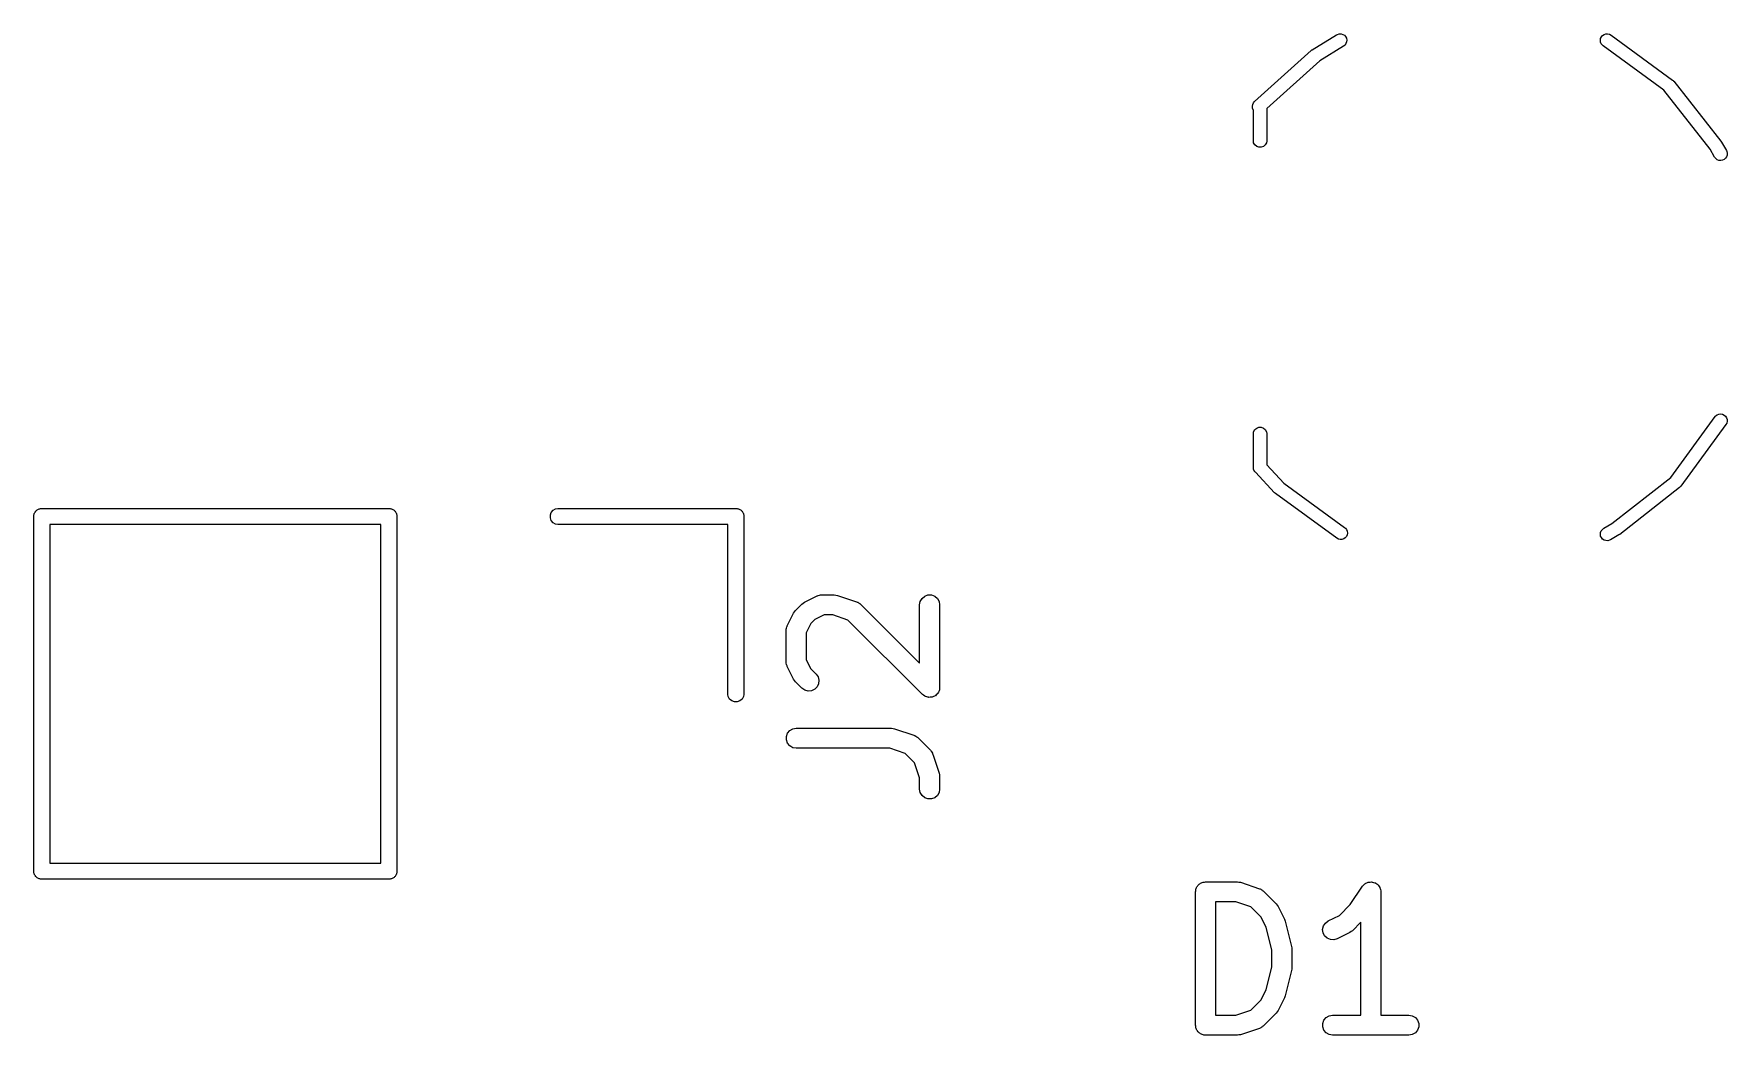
# Model space of a CAD drawing. Extents: x 114.5 to 183.6, y -134.3 to -97.2.
# Drawn here: x 116.21 to 128.9, y -114.57 to -107.07 of the extents above; entities that cross this region are included whole.
import ezdxf

# ---------------------------------------------------------------- set-up
doc = ezdxf.new("R2010")
doc.units = 0
doc.header["$MEASUREMENT"] = 0
doc.layers.add('BLACK', color=7, linetype='CONTINUOUS')

msp = doc.modelspace()

# ---------------------------------------------------------------- linework, layer by layer
at = {"layer": 'BLACK', "linetype": 'CONTINUOUS'}
for p, q in [((125.791, -107.185), (125.974, -107.073)), ((125.974, -107.073), (125.981, -107.07)), ((125.981, -107.07), (125.994, -107.066)), ((125.994, -107.066), (126.007, -107.067)), ((126.007, -107.067), (126.02, -107.07)), ((126.02, -107.07), (126.032, -107.077)), ((126.032, -107.077), (126.041, -107.087)), ((127.958, -107.089), (127.967, -107.079)), ((127.967, -107.079), (127.978, -107.071)), ((127.978, -107.071), (127.991, -107.067)), ((127.991, -107.067), (128.004, -107.066)), ((128.004, -107.066), (128.018, -107.069)), ((128.018, -107.069), (128.03, -107.076)), ((128.03, -107.076), (128.49, -107.413)), ((125.359, -107.573), (125.783, -107.19)), ((125.783, -107.19), (125.789, -107.186)), ((125.789, -107.186), (125.79, -107.186)), ((125.79, -107.186), (125.791, -107.185)), ((126.026, -107.159), (125.847, -107.268)), ((126.037, -107.15), (126.026, -107.159)), ((126.044, -107.139), (126.037, -107.15)), ((126.041, -107.087), (126.047, -107.099)), ((126.049, -107.126), (126.044, -107.139)), ((126.047, -107.099), (126.05, -107.113)), ((126.05, -107.113), (126.049, -107.126)), ((127.95, -107.115), (127.952, -107.101)), ((127.952, -107.128), (127.95, -107.115)), ((127.952, -107.101), (127.958, -107.089)), ((127.957, -107.141), (127.952, -107.128)), ((127.965, -107.152), (127.957, -107.141)), ((127.97, -107.156), (127.965, -107.152)), ((128.426, -107.489), (127.97, -107.156)), ((125.847, -107.268), (125.45, -107.626)), ((128.49, -107.413), (128.496, -107.417)), ((128.496, -107.417), (128.498, -107.42)), ((128.498, -107.42), (128.5, -107.422)), ((128.5, -107.422), (128.853, -107.871)), ((125.345, -107.595), (125.35, -107.583)), ((125.35, -107.583), (125.359, -107.573)), ((128.772, -107.93), (128.426, -107.489)), ((125.343, -107.609), (125.345, -107.595)), ((125.344, -107.622), (125.343, -107.609)), ((125.349, -107.635), (125.344, -107.622)), ((125.35, -107.636), (125.349, -107.635)), ((125.35, -107.87), (125.35, -107.636)), ((125.45, -107.626), (125.45, -107.87)), ((125.352, -107.883), (125.35, -107.87)), ((125.361, -107.899), (125.352, -107.883)), ((125.375, -107.91), (125.361, -107.899)), ((125.391, -107.916), (125.375, -107.91)), ((125.409, -107.916), (125.391, -107.916)), ((125.425, -107.91), (125.409, -107.916)), ((125.439, -107.899), (125.425, -107.91)), ((125.448, -107.883), (125.439, -107.899)), ((125.45, -107.87), (125.448, -107.883)), ((128.806, -107.991), (128.772, -107.93)), ((128.853, -107.871), (128.857, -107.877)), ((128.857, -107.877), (128.857, -107.877)), ((128.857, -107.877), (128.857, -107.877)), ((128.857, -107.877), (128.894, -107.941)), ((128.894, -107.941), (128.897, -107.948)), ((128.897, -107.948), (128.9, -107.961)), ((128.9, -107.961), (128.899, -107.975)), ((128.815, -108.001), (128.806, -107.991)), ((128.825, -108.01), (128.815, -108.001)), ((128.838, -108.015), (128.825, -108.01)), ((128.852, -108.016), (128.838, -108.015)), ((128.865, -108.014), (128.852, -108.016)), ((128.877, -108.008), (128.865, -108.014)), ((128.888, -107.999), (128.877, -108.008)), ((128.895, -107.988), (128.888, -107.999)), ((128.899, -107.975), (128.895, -107.988)), ((128.477, -110.392), (128.81, -109.936)), ((128.89, -109.996), (128.553, -110.456)), ((128.81, -109.936), (128.814, -109.931)), ((128.814, -109.931), (128.825, -109.923)), ((128.825, -109.923), (128.838, -109.918)), ((128.838, -109.918), (128.851, -109.916)), ((128.851, -109.916), (128.865, -109.918)), ((128.865, -109.918), (128.877, -109.924)), ((128.877, -109.924), (128.887, -109.933)), ((128.887, -109.933), (128.895, -109.944)), ((128.897, -109.984), (128.89, -109.996)), ((128.895, -109.944), (128.899, -109.957)), ((128.9, -109.97), (128.897, -109.984)), ((128.899, -109.957), (128.9, -109.97)), ((125.35, -110.062), (125.352, -110.049)), ((125.35, -110.32), (125.35, -110.062)), ((125.352, -110.049), (125.361, -110.033)), ((125.361, -110.033), (125.375, -110.022)), ((125.375, -110.022), (125.391, -110.016)), ((125.391, -110.016), (125.409, -110.016)), ((125.409, -110.016), (125.425, -110.022)), ((125.425, -110.022), (125.439, -110.033)), ((125.439, -110.033), (125.448, -110.049)), ((125.448, -110.049), (125.45, -110.062)), ((125.45, -110.062), (125.45, -110.296)), ((125.352, -110.333), (125.35, -110.32)), ((125.361, -110.349), (125.352, -110.333)), ((125.366, -110.352), (125.361, -110.349)), ((125.509, -110.506), (125.366, -110.352)), ((125.45, -110.296), (125.579, -110.434)), ((125.51, -110.507), (125.509, -110.506)), ((125.511, -110.508), (125.51, -110.507)), ((125.516, -110.512), (125.511, -110.508)), ((125.975, -110.848), (125.516, -110.512)), ((125.579, -110.434), (126.034, -110.767)), ((128.036, -110.738), (128.477, -110.392)), ((128.544, -110.466), (128.095, -110.819)), ((128.546, -110.464), (128.544, -110.466)), ((128.549, -110.462), (128.546, -110.464)), ((128.553, -110.456), (128.549, -110.462)), ((116.229, -110.641), (116.233, -110.637)), ((116.233, -110.637), (116.237, -110.635)), ((116.237, -110.635), (116.242, -110.631)), ((116.242, -110.631), (116.247, -110.629)), ((116.247, -110.629), (116.251, -110.627)), ((116.251, -110.627), (116.256, -110.626)), ((116.256, -110.626), (116.261, -110.624)), ((116.261, -110.624), (116.267, -110.624)), ((116.267, -110.624), (116.267, -110.624)), ((116.267, -110.624), (118.877, -110.624)), ((118.877, -110.624), (118.883, -110.624)), ((118.877, -110.624), (118.877, -110.624)), ((118.883, -110.624), (118.888, -110.626)), ((118.888, -110.626), (118.893, -110.627)), ((118.893, -110.627), (118.897, -110.629)), ((118.897, -110.629), (118.902, -110.631)), ((118.902, -110.631), (118.907, -110.635)), ((118.907, -110.635), (118.911, -110.637)), ((118.911, -110.637), (118.915, -110.641)), ((120.089, -110.654), (120.103, -110.637)), ((120.103, -110.637), (120.121, -110.627)), ((120.121, -110.627), (120.137, -110.624)), ((120.137, -110.624), (121.477, -110.624)), ((121.477, -110.624), (121.483, -110.624)), ((121.477, -110.624), (121.477, -110.624)), ((121.483, -110.624), (121.488, -110.626)), ((121.488, -110.626), (121.493, -110.627)), ((121.493, -110.627), (121.497, -110.629)), ((121.497, -110.629), (121.502, -110.631)), ((121.502, -110.631), (121.507, -110.635)), ((121.507, -110.635), (121.511, -110.637)), ((121.511, -110.637), (121.515, -110.641)), ((116.212, -110.673), (116.214, -110.668)), ((116.212, -110.679), (116.212, -110.673)), ((116.212, -113.333), (116.212, -110.679)), ((116.212, -110.679), (116.212, -110.679)), ((116.214, -110.668), (116.215, -110.663)), ((116.215, -110.663), (116.217, -110.659)), ((116.217, -110.659), (116.219, -110.654)), ((116.219, -110.654), (116.223, -110.649)), ((116.223, -110.649), (116.225, -110.645)), ((116.225, -110.645), (116.229, -110.641)), ((116.332, -110.744), (116.332, -113.284)), ((118.812, -110.744), (116.332, -110.744)), ((118.812, -113.284), (118.812, -110.744)), ((118.915, -110.641), (118.919, -110.645)), ((118.919, -110.645), (118.921, -110.649)), ((118.921, -110.649), (118.925, -110.654)), ((118.925, -110.654), (118.927, -110.659)), ((118.927, -110.659), (118.929, -110.663)), ((118.929, -110.663), (118.93, -110.668)), ((118.93, -110.668), (118.932, -110.673)), ((118.932, -110.673), (118.932, -110.679)), ((118.932, -110.679), (118.932, -110.679)), ((118.932, -110.679), (118.932, -113.349)), ((120.082, -110.673), (120.089, -110.654)), ((120.082, -110.695), (120.082, -110.673)), ((120.089, -110.714), (120.082, -110.695)), ((120.103, -110.731), (120.089, -110.714)), ((120.121, -110.741), (120.103, -110.731)), ((120.137, -110.744), (120.121, -110.741)), ((121.412, -110.744), (120.137, -110.744)), ((121.412, -112.019), (121.412, -110.744)), ((121.515, -110.641), (121.519, -110.645)), ((121.519, -110.645), (121.521, -110.649)), ((121.521, -110.649), (121.525, -110.654)), ((121.525, -110.654), (121.527, -110.659)), ((121.527, -110.659), (121.529, -110.663)), ((121.529, -110.663), (121.53, -110.668)), ((121.53, -110.668), (121.532, -110.673)), ((121.532, -110.673), (121.532, -110.679)), ((121.532, -110.679), (121.532, -110.679)), ((121.532, -110.679), (121.532, -112.019)), ((127.975, -110.772), (128.036, -110.738)), ((125.987, -110.854), (125.975, -110.848)), ((126, -110.857), (125.987, -110.854)), ((126.014, -110.857), (126, -110.857)), ((126.027, -110.852), (126.014, -110.857)), ((126.038, -110.845), (126.027, -110.852)), ((126.034, -110.767), (126.04, -110.772)), ((126.047, -110.835), (126.038, -110.845)), ((126.04, -110.772), (126.048, -110.783)), ((126.052, -110.822), (126.047, -110.835)), ((126.048, -110.783), (126.053, -110.795)), ((126.055, -110.809), (126.052, -110.822)), ((126.053, -110.795), (126.055, -110.809)), ((127.95, -110.818), (127.951, -110.804)), ((127.952, -110.831), (127.95, -110.818)), ((127.951, -110.804), (127.956, -110.791)), ((127.958, -110.843), (127.952, -110.831)), ((127.956, -110.791), (127.965, -110.781)), ((127.967, -110.854), (127.958, -110.843)), ((127.965, -110.781), (127.975, -110.772)), ((127.978, -110.861), (127.967, -110.854)), ((127.991, -110.865), (127.978, -110.861)), ((128.005, -110.866), (127.991, -110.865)), ((128.018, -110.863), (128.005, -110.866)), ((128.025, -110.86), (128.018, -110.863)), ((128.089, -110.823), (128.025, -110.86)), ((128.095, -110.819), (128.089, -110.823)), ((128.089, -110.823), (128.089, -110.823)), ((128.089, -110.823), (128.089, -110.823)), ((122.098, -111.275), (122.106, -111.273)), ((122.106, -111.273), (122.111, -111.273)), ((122.111, -111.273), (122.115, -111.272)), ((122.115, -111.272), (122.21, -111.272)), ((122.21, -111.272), (122.222, -111.274)), ((122.887, -111.282), (122.911, -111.273)), ((122.911, -111.273), (122.937, -111.273)), ((122.937, -111.273), (122.962, -111.282)), ((121.905, -111.409), (121.912, -111.399)), ((121.912, -111.399), (121.919, -111.39)), ((121.919, -111.39), (121.967, -111.342)), ((121.967, -111.342), (121.976, -111.335)), ((121.976, -111.335), (121.986, -111.328)), ((121.986, -111.328), (122.081, -111.28)), ((122.081, -111.28), (122.085, -111.279)), ((122.085, -111.279), (122.089, -111.277)), ((122.089, -111.277), (122.098, -111.275)), ((122.222, -111.274), (122.234, -111.276)), ((122.234, -111.276), (122.377, -111.324)), ((122.377, -111.324), (122.38, -111.326)), ((122.38, -111.326), (122.385, -111.327)), ((122.385, -111.327), (122.392, -111.332)), ((122.392, -111.332), (122.4, -111.336)), ((122.4, -111.336), (122.402, -111.339)), ((122.402, -111.339), (122.406, -111.342)), ((122.406, -111.342), (122.849, -111.785)), ((122.849, -111.347), (122.854, -111.322)), ((122.849, -111.785), (122.849, -111.347)), ((122.854, -111.322), (122.867, -111.299)), ((122.867, -111.299), (122.887, -111.282)), ((122.962, -111.282), (122.982, -111.299)), ((122.982, -111.299), (122.995, -111.322)), ((122.995, -111.322), (122.999, -111.347)), ((122.999, -111.347), (122.999, -111.966)), ((121.85, -111.529), (121.852, -111.521)), ((121.852, -111.521), (121.854, -111.512)), ((121.854, -111.512), (121.856, -111.508)), ((121.856, -111.508), (121.857, -111.504)), ((121.857, -111.504), (121.905, -111.409)), ((122.034, -111.487), (121.999, -111.556)), ((122.064, -111.457), (122.034, -111.487)), ((122.133, -111.422), (122.064, -111.457)), ((122.198, -111.422), (122.133, -111.422)), ((122.312, -111.461), (122.198, -111.422)), ((122.871, -112.019), (122.312, -111.461)), ((121.849, -111.538), (121.85, -111.534)), ((121.849, -111.776), (121.849, -111.538)), ((121.85, -111.534), (121.85, -111.529)), ((121.999, -111.556), (121.999, -111.758)), ((121.85, -111.78), (121.849, -111.776)), ((121.85, -111.784), (121.85, -111.78)), ((121.999, -111.758), (122.034, -111.827)), ((121.852, -111.793), (121.85, -111.784)), ((121.854, -111.802), (121.852, -111.793)), ((121.856, -111.805), (121.854, -111.802)), ((121.857, -111.809), (121.856, -111.805)), ((121.905, -111.905), (121.857, -111.809)), ((121.912, -111.914), (121.905, -111.905)), ((122.034, -111.827), (122.073, -111.866)), ((122.073, -111.866), (122.088, -111.887)), ((122.088, -111.887), (122.094, -111.912)), ((121.415, -112.035), (121.412, -112.019)), ((121.425, -112.053), (121.415, -112.035)), ((121.529, -112.035), (121.519, -112.053)), ((121.532, -112.019), (121.529, -112.035)), ((121.919, -111.924), (121.912, -111.914)), ((121.967, -111.972), (121.919, -111.924)), ((121.988, -111.987), (121.967, -111.972)), ((122.013, -111.993), (121.988, -111.987)), ((122.039, -111.991), (122.013, -111.993)), ((122.063, -111.98), (122.039, -111.991)), ((122.081, -111.962), (122.063, -111.98)), ((122.092, -111.938), (122.081, -111.962)), ((122.094, -111.912), (122.092, -111.938)), ((122.879, -112.025), (122.871, -112.019)), ((122.887, -112.031), (122.879, -112.025)), ((122.89, -112.032), (122.887, -112.031)), ((122.893, -112.034), (122.89, -112.032)), ((122.902, -112.037), (122.893, -112.034)), ((122.953, -112.035), (122.944, -112.039)), ((122.962, -112.031), (122.953, -112.035)), ((122.964, -112.029), (122.962, -112.031)), ((122.967, -112.028), (122.964, -112.029)), ((122.974, -112.021), (122.967, -112.028)), ((122.982, -112.015), (122.974, -112.021)), ((122.983, -112.012), (122.982, -112.015)), ((122.986, -112.009), (122.983, -112.012)), ((122.99, -112.001), (122.986, -112.009)), ((122.995, -111.992), (122.99, -112.001)), ((122.997, -111.986), (122.995, -111.989)), ((122.995, -111.989), (122.995, -111.992)), ((122.998, -111.976), (122.997, -111.986)), ((122.999, -111.966), (122.998, -111.976)), ((121.442, -112.067), (121.425, -112.053)), ((121.461, -112.074), (121.442, -112.067)), ((121.483, -112.074), (121.461, -112.074)), ((121.502, -112.067), (121.483, -112.074)), ((121.519, -112.053), (121.502, -112.067)), ((122.911, -112.04), (122.902, -112.037)), ((122.915, -112.04), (122.911, -112.04)), ((122.918, -112.041), (122.915, -112.04)), ((122.928, -112.04), (122.918, -112.041)), ((122.937, -112.04), (122.928, -112.04)), ((122.941, -112.039), (122.937, -112.04)), ((122.944, -112.039), (122.941, -112.039)), ((121.876, -112.29), (121.899, -112.277)), ((121.899, -112.277), (121.924, -112.272)), ((121.924, -112.272), (122.639, -112.272)), ((122.639, -112.272), (122.651, -112.274)), ((122.651, -112.274), (122.662, -112.276)), ((122.662, -112.276), (122.805, -112.324)), ((121.851, -112.334), (121.859, -112.31)), ((121.851, -112.36), (121.851, -112.334)), ((121.859, -112.385), (121.851, -112.36)), ((121.859, -112.31), (121.876, -112.29)), ((121.876, -112.405), (121.859, -112.385)), ((121.899, -112.418), (121.876, -112.405)), ((122.805, -112.324), (122.809, -112.326)), ((122.809, -112.326), (122.813, -112.327)), ((122.813, -112.327), (122.82, -112.332)), ((122.82, -112.332), (122.828, -112.336)), ((122.828, -112.336), (122.831, -112.339)), ((122.831, -112.339), (122.835, -112.342)), ((122.835, -112.342), (122.93, -112.437)), ((121.924, -112.422), (121.899, -112.418)), ((122.626, -112.422), (121.924, -112.422)), ((122.741, -112.461), (122.626, -112.422)), ((122.811, -112.531), (122.741, -112.461)), ((122.849, -112.645), (122.811, -112.531)), ((122.93, -112.437), (122.932, -112.441)), ((122.932, -112.441), (122.936, -112.444)), ((122.936, -112.444), (122.94, -112.451)), ((122.94, -112.451), (122.945, -112.458)), ((122.945, -112.458), (122.946, -112.463)), ((122.946, -112.463), (122.948, -112.466)), ((122.948, -112.466), (122.996, -112.609)), ((122.849, -112.728), (122.849, -112.645)), ((122.996, -112.609), (122.997, -112.621)), ((122.997, -112.621), (122.999, -112.633)), ((122.999, -112.633), (122.999, -112.728)), ((122.854, -112.754), (122.849, -112.728)), ((122.867, -112.776), (122.854, -112.754)), ((122.887, -112.793), (122.867, -112.776)), ((122.911, -112.802), (122.887, -112.793)), ((122.962, -112.793), (122.937, -112.802)), ((122.982, -112.776), (122.962, -112.793)), ((122.995, -112.754), (122.982, -112.776)), ((122.999, -112.728), (122.995, -112.754)), ((122.937, -112.802), (122.911, -112.802)), ((116.332, -113.284), (118.812, -113.284)), ((116.212, -113.355), (116.212, -113.333)), ((116.214, -113.36), (116.212, -113.355)), ((116.215, -113.365), (116.214, -113.36)), ((116.217, -113.369), (116.215, -113.365)), ((116.219, -113.374), (116.217, -113.369)), ((116.223, -113.379), (116.219, -113.374)), ((116.225, -113.383), (116.223, -113.379)), ((116.229, -113.387), (116.225, -113.383)), ((116.233, -113.391), (116.229, -113.387)), ((116.237, -113.393), (116.233, -113.391)), ((116.242, -113.397), (116.237, -113.393)), ((116.247, -113.399), (116.242, -113.397)), ((116.251, -113.401), (116.247, -113.399)), ((116.256, -113.402), (116.251, -113.401)), ((116.261, -113.404), (116.256, -113.402)), ((116.267, -113.404), (116.261, -113.404)), ((118.877, -113.404), (116.267, -113.404)), ((116.267, -113.404), (116.267, -113.404)), ((118.883, -113.404), (118.877, -113.404)), ((118.877, -113.404), (118.877, -113.404)), ((118.888, -113.402), (118.883, -113.404)), ((118.893, -113.401), (118.888, -113.402)), ((118.897, -113.399), (118.893, -113.401)), ((118.902, -113.397), (118.897, -113.399)), ((118.907, -113.393), (118.902, -113.397)), ((118.911, -113.391), (118.907, -113.393)), ((118.915, -113.387), (118.911, -113.391)), ((118.919, -113.383), (118.915, -113.387)), ((118.921, -113.379), (118.919, -113.383)), ((118.925, -113.374), (118.921, -113.379)), ((118.927, -113.369), (118.925, -113.374)), ((118.929, -113.365), (118.927, -113.369)), ((118.93, -113.36), (118.929, -113.365)), ((118.932, -113.355), (118.93, -113.36)), ((118.932, -113.349), (118.932, -113.349)), ((118.932, -113.349), (118.932, -113.355)), ((124.961, -113.431), (124.966, -113.428)), ((124.966, -113.428), (124.973, -113.427)), ((124.973, -113.427), (124.979, -113.425)), ((124.979, -113.425), (124.985, -113.425)), ((124.985, -113.425), (124.992, -113.423)), ((124.992, -113.423), (125.23, -113.423)), ((125.23, -113.423), (125.242, -113.425)), ((125.242, -113.425), (125.254, -113.427)), ((125.254, -113.427), (125.397, -113.475)), ((126.192, -113.433), (126.201, -113.43)), ((126.201, -113.43), (126.209, -113.426)), ((126.209, -113.426), (126.213, -113.426)), ((126.213, -113.426), (126.217, -113.425)), ((126.217, -113.425), (126.226, -113.425)), ((126.226, -113.425), (126.235, -113.424)), ((126.235, -113.424), (126.239, -113.425)), ((126.239, -113.425), (126.243, -113.425)), ((126.243, -113.425), (126.251, -113.428)), ((126.251, -113.428), (126.26, -113.43)), ((126.26, -113.43), (126.264, -113.432)), ((124.917, -113.498), (124.918, -113.492)), ((124.917, -114.498), (124.917, -113.498)), ((124.918, -113.485), (124.92, -113.479)), ((124.918, -113.492), (124.918, -113.485)), ((124.92, -113.479), (124.921, -113.473)), ((124.921, -113.473), (124.925, -113.467)), ((124.925, -113.467), (124.927, -113.461)), ((124.927, -113.461), (124.931, -113.456)), ((124.931, -113.456), (124.934, -113.45)), ((124.934, -113.45), (124.939, -113.446)), ((124.939, -113.446), (124.944, -113.441)), ((124.944, -113.441), (124.949, -113.438)), ((124.949, -113.438), (124.954, -113.433)), ((124.954, -113.433), (124.961, -113.431)), ((125.397, -113.475), (125.4, -113.477)), ((125.4, -113.477), (125.405, -113.478)), ((125.405, -113.478), (125.412, -113.483)), ((125.412, -113.483), (125.419, -113.487)), ((125.419, -113.487), (125.422, -113.49)), ((125.422, -113.49), (125.426, -113.493)), ((125.426, -113.493), (125.521, -113.588)), ((126.076, -113.593), (126.168, -113.457)), ((126.168, -113.457), (126.17, -113.454)), ((126.17, -113.454), (126.173, -113.45)), ((126.173, -113.45), (126.179, -113.444)), ((126.179, -113.444), (126.186, -113.438)), ((126.186, -113.438), (126.189, -113.436)), ((126.189, -113.436), (126.192, -113.433)), ((126.264, -113.432), (126.267, -113.433)), ((126.267, -113.433), (126.274, -113.439)), ((126.274, -113.439), (126.282, -113.444)), ((126.282, -113.444), (126.284, -113.447)), ((126.284, -113.447), (126.287, -113.45)), ((126.287, -113.45), (126.292, -113.458)), ((126.292, -113.458), (126.297, -113.465)), ((126.297, -113.465), (126.298, -113.469)), ((126.298, -113.469), (126.3, -113.473)), ((126.3, -113.473), (126.302, -113.482)), ((126.302, -113.482), (126.305, -113.49)), ((126.305, -113.49), (126.304, -113.494)), ((126.304, -113.494), (126.305, -113.498)), ((126.305, -113.498), (126.305, -114.423)), ((125.067, -113.573), (125.067, -114.423)), ((125.218, -113.573), (125.067, -113.573)), ((125.332, -113.612), (125.218, -113.573)), ((125.406, -113.686), (125.332, -113.612)), ((125.521, -113.588), (125.528, -113.598)), ((125.528, -113.598), (125.535, -113.608)), ((125.535, -113.608), (125.583, -113.703)), ((125.911, -113.717), (125.995, -113.675)), ((125.995, -113.675), (126.076, -113.593)), ((125.445, -113.763), (125.406, -113.686)), ((125.488, -113.936), (125.445, -113.763)), ((125.583, -113.703), (125.585, -113.711)), ((125.585, -113.711), (125.588, -113.718)), ((125.588, -113.718), (125.636, -113.909)), ((125.869, -113.78), (125.875, -113.754)), ((125.872, -113.805), (125.869, -113.78)), ((125.884, -113.829), (125.872, -113.805)), ((125.875, -113.754), (125.89, -113.733)), ((125.89, -113.733), (125.911, -113.717)), ((126.073, -113.804), (125.978, -113.851)), ((126.083, -113.796), (126.073, -113.804)), ((126.093, -113.79), (126.083, -113.796)), ((126.155, -113.727), (126.093, -113.79)), ((126.155, -114.423), (126.155, -113.727)), ((125.488, -114.061), (125.488, -113.936)), ((125.636, -113.909), (125.637, -113.918)), ((125.637, -113.918), (125.638, -113.927)), ((125.638, -113.927), (125.638, -114.07)), ((125.903, -113.847), (125.884, -113.829)), ((125.927, -113.857), (125.903, -113.847)), ((125.953, -113.859), (125.927, -113.857)), ((125.978, -113.851), (125.953, -113.859)), ((125.445, -114.234), (125.488, -114.061)), ((125.636, -114.088), (125.588, -114.278)), ((125.637, -114.079), (125.636, -114.088)), ((125.638, -114.07), (125.637, -114.079)), ((125.332, -114.385), (125.406, -114.311)), ((125.406, -114.311), (125.445, -114.234)), ((125.583, -114.294), (125.535, -114.389)), ((125.585, -114.286), (125.583, -114.294)), ((125.588, -114.278), (125.585, -114.286)), ((125.067, -114.423), (125.218, -114.423)), ((125.218, -114.423), (125.332, -114.385)), ((125.521, -114.409), (125.426, -114.504)), ((125.528, -114.399), (125.521, -114.409)), ((125.535, -114.389), (125.528, -114.399)), ((125.879, -114.461), (125.896, -114.441)), ((125.896, -114.441), (125.919, -114.428)), ((125.919, -114.428), (125.944, -114.423)), ((125.944, -114.423), (126.155, -114.423)), ((126.305, -114.423), (126.516, -114.423)), ((126.516, -114.423), (126.541, -114.428)), ((126.541, -114.428), (126.564, -114.441)), ((126.564, -114.441), (126.581, -114.461)), ((124.918, -114.505), (124.917, -114.498)), ((124.918, -114.511), (124.918, -114.505)), ((124.92, -114.518), (124.918, -114.511)), ((124.921, -114.524), (124.92, -114.518)), ((124.925, -114.53), (124.921, -114.524)), ((124.927, -114.536), (124.925, -114.53)), ((124.931, -114.541), (124.927, -114.536)), ((124.934, -114.547), (124.931, -114.541)), ((124.939, -114.551), (124.934, -114.547)), ((124.944, -114.556), (124.939, -114.551)), ((124.949, -114.559), (124.944, -114.556)), ((124.954, -114.563), (124.949, -114.559)), ((124.961, -114.566), (124.954, -114.563)), ((124.966, -114.569), (124.961, -114.566)), ((124.973, -114.57), (124.966, -114.569)), ((124.979, -114.572), (124.973, -114.57)), ((124.985, -114.572), (124.979, -114.572)), ((124.992, -114.573), (124.985, -114.572)), ((125.242, -114.571), (125.23, -114.573)), ((125.254, -114.57), (125.242, -114.571)), ((125.397, -114.522), (125.254, -114.57)), ((125.4, -114.52), (125.397, -114.522)), ((125.405, -114.519), (125.4, -114.52)), ((125.412, -114.514), (125.405, -114.519)), ((125.419, -114.51), (125.412, -114.514)), ((125.422, -114.506), (125.419, -114.51)), ((125.426, -114.504), (125.422, -114.506)), ((125.87, -114.485), (125.879, -114.461)), ((125.87, -114.511), (125.87, -114.485)), ((125.879, -114.536), (125.87, -114.511)), ((125.896, -114.556), (125.879, -114.536)), ((125.919, -114.569), (125.896, -114.556)), ((125.944, -114.573), (125.919, -114.569)), ((126.541, -114.569), (126.516, -114.573)), ((126.564, -114.556), (126.541, -114.569)), ((126.581, -114.536), (126.564, -114.556)), ((126.581, -114.461), (126.59, -114.485)), ((126.59, -114.511), (126.581, -114.536)), ((126.59, -114.485), (126.59, -114.511)), ((125.23, -114.573), (124.992, -114.573)), ((126.516, -114.573), (125.944, -114.573))]:
    msp.add_line(p, q, dxfattribs=at)

doc.saveas('drawing.dxf')
